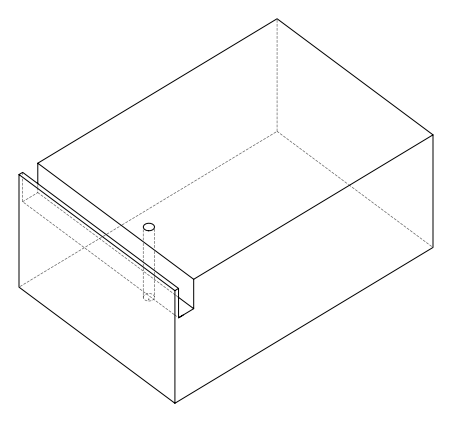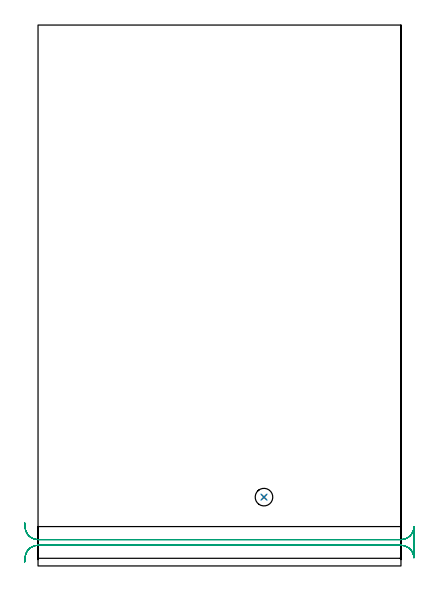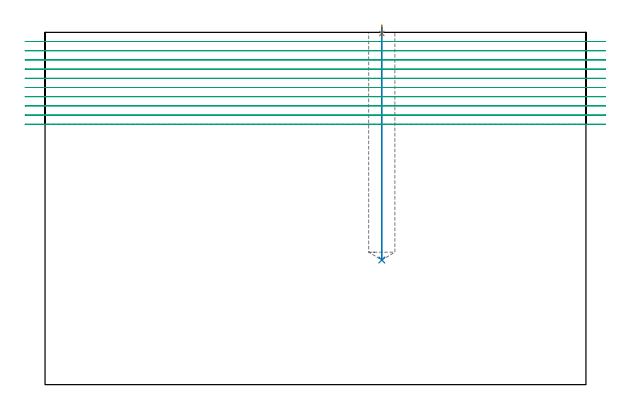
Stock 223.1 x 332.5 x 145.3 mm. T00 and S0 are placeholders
(PLAN: 3 operations, 2 tool changes, 10.9 min)
(1 SPOT_DRILL | STEP1POCKET | NXT0321_9005460120000 | 0.03 min | 1 mm3)
(2 DRILL_BLIND_HOLE_INTO_CENTER | STEP1POCKET | UGT0301_503 | 0.39 min | 8380 mm3)
(3 MILL_RECTANGULAR_SLOT | SLOT_RECTANGULAR | NXT0201_012 | Follow Part, ap 4, ae 75% | 10.53 min | 164895 mm3)
(TOOL NXT0321_9005460120000 | NC Spot Drill, 142deg, 12mm, Carbide, Uncoated | D12 PA142 FL30 Z2)
(TOOL UGT0301_503 | Carbide Drill 10.8 mm | D10.8 PA118 FL94 Z2)
(TOOL NXT0201_012 | ENDMILL 16mm [2P460-1600-NA 1630] | D16 FL38 Z6)
(OP 1 SPOT_DRILL)
G17 G21 G94 G90
T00 M6
G54
G17 G0 G90 X138.9 Y42.3 S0 M3
G43 Z155.3 H0
G94 G81 G98 Z144.835 F250. R148.3
G80
M5
M2
(OP 2 DRILL_BLIND_HOLE_INTO_CENTER)
G17 G21 G94 G90
T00 M6
G54
G17 G0 G90 X138.9 Y42.3 S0 M3
G43 Z155.3 H0
G94 G81 G98 Z51.4 F250. R147.3
G80
M5
M2
(OP 3 MILL_RECTANGULAR_SLOT)
G17 G21 G94 G90
T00 M6
G54
G17 G0 G90 X-8.23 Y2.403 S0 M3
G43 Z155.3 H1
Z141.51
G94 G1 X-7.97 Y5.392 F250.
G2 X0. Y12.7 R8. F500.
G1 X223.1
G2 X231.09 Y5.1 R8.
G1 X231.1
Y23.8
X231.09
G2 X223.1 Y16.2 R8.
G1 X0.
G2 X-7.97 Y23.508 R8.
G1 X-8.23 Y26.497 F250.
G0 Y2.403 Z137.72
G1 X-7.97 Y5.392
G2 X0. Y12.7 R8. F500.
G1 X223.1
G2 X231.09 Y5.1 R8.
G1 X231.1
Y23.8
X231.09
G2 X223.1 Y16.2 R8.
G1 X0.
G2 X-7.97 Y23.508 R8.
G1 X-8.23 Y26.497 F250.
G0 Y2.403 Z133.93
G1 X-7.97 Y5.392
G2 X0. Y12.7 R8. F500.
G1 X223.1
G2 X231.09 Y5.1 R8.
G1 X231.1
Y23.8
X231.09
G2 X223.1 Y16.2 R8.
G1 X0.
G2 X-7.97 Y23.508 R8.
G1 X-8.23 Y26.497 F250.
G0 Y2.403 Z130.14
G1 X-7.97 Y5.392
G2 X0. Y12.7 R8. F500.
G1 X223.1
G2 X231.09 Y5.1 R8.
G1 X231.1
Y23.8
X231.09
G2 X223.1 Y16.2 R8.
G1 X0.
G2 X-7.97 Y23.508 R8.
G1 X-8.23 Y26.497 F250.
G0 Y2.403 Z126.35
G1 X-7.97 Y5.392
G2 X0. Y12.7 R8. F500.
G1 X223.1
G2 X231.09 Y5.1 R8.
G1 X231.1
Y23.8
X231.09
G2 X223.1 Y16.2 R8.
G1 X0.
G2 X-7.97 Y23.508 R8.
G1 X-8.23 Y26.497 F250.
G0 Y2.403 Z122.56
G1 X-7.97 Y5.392
G2 X0. Y12.7 R8. F500.
G1 X223.1
G2 X231.09 Y5.1 R8.
G1 X231.1
Y23.8
X231.09
G2 X223.1 Y16.2 R8.
G1 X0.
G2 X-7.97 Y23.508 R8.
G1 X-8.23 Y26.497 F250.
G0 Y2.403 Z118.77
G1 X-7.97 Y5.392
G2 X0. Y12.7 R8. F500.
G1 X223.1
G2 X231.09 Y5.1 R8.
G1 X231.1
Y23.8
X231.09
G2 X223.1 Y16.2 R8.
G1 X0.
G2 X-7.97 Y23.508 R8.
G1 X-8.23 Y26.497 F250.
G0 Y2.403 Z114.98
G1 X-7.97 Y5.392
G2 X0. Y12.7 R8. F500.
G1 X223.1
G2 X231.09 Y5.1 R8.
G1 X231.1
Y23.8
X231.09
G2 X223.1 Y16.2 R8.
G1 X0.
G2 X-7.97 Y23.508 R8.
G1 X-8.23 Y26.497 F250.
G0 Y2.403 Z111.19
G1 X-7.97 Y5.392
G2 X0. Y12.7 R8. F500.
G1 X223.1
G2 X231.09 Y5.1 R8.
G1 X231.1
Y23.8
X231.09
G2 X223.1 Y16.2 R8.
G1 X0.
G2 X-7.97 Y23.508 R8.
G1 X-8.23 Y26.497 F250.
G0 Y2.403 Z107.4
G1 X-7.97 Y5.392
G2 X0. Y12.7 R8. F500.
G1 X223.1
G2 X231.09 Y5.1 R8.
G1 X231.1
Y23.8
X231.09
G2 X223.1 Y16.2 R8.
G1 X0.
G2 X-7.97 Y23.508 R8.
G1 X-8.23 Y26.497 F250.
G0 Z155.3
M5
M2
